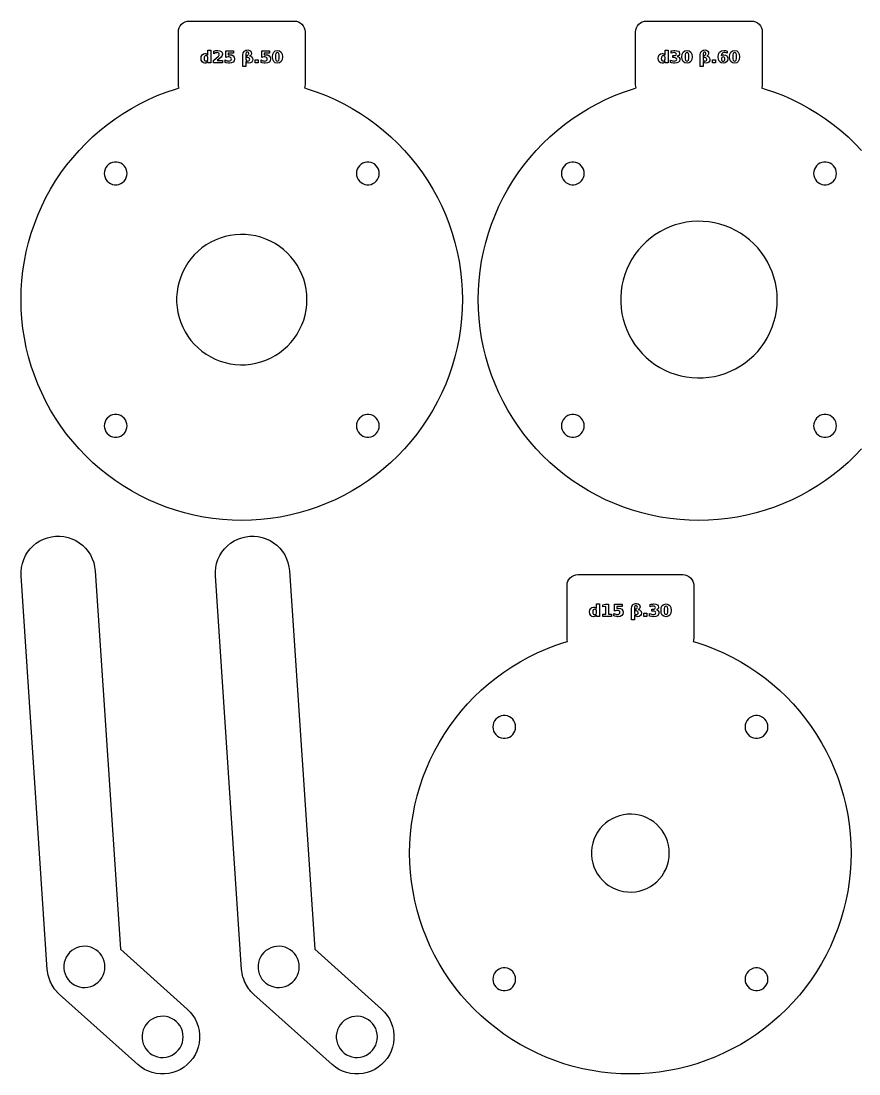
# Model space of a CAD drawing. Header units: millimetres. Extents: x 0 to 258, y 0 to 201.
# Drawn here: x 0 to 159.7, y 0 to 200.6 of the extents above; entities that cross this region are included whole.
import ezdxf

# ---------------------------------------------------------------- set-up
doc = ezdxf.new("R2010")
doc.units = ezdxf.units.MM
doc.layers.add('CUT', color=1, linetype='Continuous')
doc.layers.add('ENGRAVE', color=5, linetype='Continuous')

msp = doc.modelspace()

# ---------------------------------------------------------------- linework, layer by layer
at = {"layer": 'CUT'}
for points in [[(63.1125, 183.977), (64.6819, 183.0247), (66.2083, 182.0048), (67.6887, 180.9194), (69.1203, 179.7703), (70.5005, 178.56), (71.8265, 177.2905), (73.096, 175.9645), (74.3064, 174.5843), (75.4554, 173.1526), (76.5409, 171.6722), (77.5607, 170.1459), (78.5131, 168.5765), (79.396, 166.9671), (80.2079, 165.3207), (80.9473, 163.6404), (81.6126, 161.9295), (82.2027, 160.1912), (82.7164, 158.4288), (83.1527, 156.6457), (83.5108, 154.8452), (83.7901, 153.0309), (83.9899, 151.2061), (84.11, 149.3743), (84.15, 147.539), (84.11, 145.7037), (83.9899, 143.8719), (83.7901, 142.0471), (83.5108, 140.2327), (83.1527, 138.4323), (82.7164, 136.6492), (82.2027, 134.8868), (81.6126, 133.1485), (80.9473, 131.4376), (80.2079, 129.7573), (79.396, 128.1109), (78.5131, 126.5015), (77.5607, 124.9321), (76.5409, 123.4058), (75.4554, 121.9253), (74.3064, 120.4937), (73.096, 119.1135), (71.8265, 117.7875), (70.5005, 116.518), (69.1203, 115.3077), (67.6887, 114.1586), (66.2083, 113.0732), (64.6819, 112.0533), (63.1125, 111.101), (61.5031, 110.218), (59.8567, 109.4061), (58.1764, 108.6667), (56.4655, 108.0014), (54.7272, 107.4113), (52.9648, 106.8976), (51.1817, 106.4613), (49.3813, 106.1032), (47.5669, 105.8239), (45.7421, 105.6241), (43.9103, 105.504), (42.075, 105.464), (40.2397, 105.504), (38.4079, 105.6241), (36.5831, 105.8239), (34.7688, 106.1032), (32.9683, 106.4613), (31.1852, 106.8976), (29.4228, 107.4113), (27.6845, 108.0014), (25.9736, 108.6667), (24.2933, 109.4061), (22.6469, 110.218), (21.0375, 111.101), (19.4681, 112.0533), (17.9418, 113.0732), (16.4614, 114.1586), (15.0297, 115.3077), (13.6495, 116.518), (12.3235, 117.7875), (11.0541, 119.1135), (9.8437, 120.4937), (8.6947, 121.9253), (7.6092, 123.4058), (6.5893, 124.9321), (5.637, 126.5015), (4.754, 128.1109), (3.9421, 129.7573), (3.2028, 131.4376), (2.5374, 133.1485), (1.9474, 134.8868), (1.4337, 136.6492), (0.9973, 138.4323), (0.6392, 140.2327), (0.36, 142.0471), (0.1601, 143.8719), (0.04, 145.7037), (0, 147.539), (0.04, 149.3743), (0.1601, 151.2061), (0.36, 153.0309), (0.6392, 154.8452), (0.9973, 156.6457), (1.4337, 158.4288), (1.9474, 160.1912), (2.5374, 161.9295), (3.2028, 163.6404), (3.9421, 165.3207), (4.754, 166.9671), (5.637, 168.5765), (6.5893, 170.1459), (7.6092, 171.6722), (8.6947, 173.1526), (9.8437, 174.5843), (11.0541, 175.9645), (12.3235, 177.2905), (13.6495, 178.56), (15.0297, 179.7703), (16.4614, 180.9194), (17.9418, 182.0048), (19.4681, 183.0247), (21.0375, 183.977), (22.6469, 184.86), (24.2933, 185.6719), (25.9736, 186.4112), (27.6845, 187.0766), (29.4228, 187.6667), (30.1197, 187.8698), (30.0395, 188.1341), (30, 188.5353), (30, 198.5427), (30.0395, 198.9439), (30.1576, 199.3332), (30.3494, 199.692), (30.6075, 200.0065), (30.922, 200.2646), (31.2808, 200.4564), (31.6701, 200.5745), (32.0713, 200.614), (52.0787, 200.614), (52.4799, 200.5745), (52.8692, 200.4564), (53.228, 200.2646), (53.5425, 200.0065), (53.8006, 199.692), (53.9924, 199.3332), (54.1105, 198.9439), (54.15, 198.5427), (54.15, 188.5353), (54.1105, 188.1341), (54.0303, 187.8698), (54.7272, 187.6667), (56.4655, 187.0766), (58.1764, 186.4112), (59.8567, 185.6719), (61.5031, 184.86)], [(19.8823, 172.7254), (19.6405, 173.0457), (19.3439, 173.3161), (19.0027, 173.5273), (18.6285, 173.6723), (18.234, 173.746), (17.8327, 173.746), (17.4383, 173.6723), (17.064, 173.5273), (16.7229, 173.3161), (16.4263, 173.0457), (16.1844, 172.7254), (16.0056, 172.3662), (15.8957, 171.9802), (15.8587, 171.5806), (15.8957, 171.181), (16.0056, 170.795), (16.1844, 170.4358), (16.4263, 170.1156), (16.7229, 169.8452), (17.064, 169.6339), (17.4383, 169.489), (17.8327, 169.4152), (18.234, 169.4152), (18.6285, 169.489), (19.0027, 169.6339), (19.3439, 169.8452), (19.6405, 170.1156), (19.8823, 170.4358), (20.0612, 170.795), (20.171, 171.181), (20.2081, 171.5806), (20.171, 171.9802), (20.0612, 172.3662)], [(67.7238, 173.0457), (67.4272, 173.3161), (67.086, 173.5273), (66.7118, 173.6723), (66.3173, 173.746), (65.916, 173.746), (65.5215, 173.6723), (65.1473, 173.5273), (64.8061, 173.3161), (64.5095, 173.0457), (64.2677, 172.7254), (64.0888, 172.3662), (63.979, 171.9802), (63.942, 171.5806), (63.979, 171.181), (64.0888, 170.795), (64.2677, 170.4358), (64.5095, 170.1156), (64.8061, 169.8452), (65.1473, 169.6339), (65.5215, 169.489), (65.916, 169.4152), (66.3173, 169.4152), (66.7118, 169.489), (67.086, 169.6339), (67.4272, 169.8452), (67.7238, 170.1156), (67.9656, 170.4358), (68.1445, 170.795), (68.2543, 171.181), (68.2913, 171.5806), (68.2543, 171.9802), (68.1445, 172.3662), (67.9656, 172.7254)], [(107.0324, 172.7254), (106.7905, 173.0457), (106.494, 173.3161), (106.1528, 173.5273), (105.7786, 173.6723), (105.3841, 173.746), (104.9828, 173.746), (104.5883, 173.6723), (104.2141, 173.5273), (103.8729, 173.3161), (103.5763, 173.0457), (103.3345, 172.7254), (103.1556, 172.3662), (103.0458, 171.9802), (103.0087, 171.5806), (103.0458, 171.181), (103.1556, 170.795), (103.3345, 170.4358), (103.5763, 170.1156), (103.8729, 169.8452), (104.2141, 169.6339), (104.5883, 169.489), (104.9828, 169.4152), (105.3841, 169.4152), (105.7786, 169.489), (106.1528, 169.6339), (106.494, 169.8452), (106.7905, 170.1156), (107.0324, 170.4358), (107.2113, 170.795), (107.3211, 171.181), (107.3581, 171.5806), (107.3211, 171.9802), (107.2113, 172.3662)], [(154.8738, 173.0457), (154.5772, 173.3161), (154.236, 173.5273), (153.8618, 173.6723), (153.4673, 173.746), (153.066, 173.746), (152.6716, 173.6723), (152.2973, 173.5273), (151.9561, 173.3161), (151.6596, 173.0457), (151.4177, 172.7254), (151.2389, 172.3662), (151.129, 171.9802), (151.092, 171.5806), (151.129, 171.181), (151.2389, 170.795), (151.4177, 170.4358), (151.6596, 170.1156), (151.9561, 169.8452), (152.2973, 169.6339), (152.6716, 169.489), (153.066, 169.4152), (153.4673, 169.4152), (153.8618, 169.489), (154.236, 169.6339), (154.5772, 169.8452), (154.8738, 170.1156), (155.1156, 170.4358), (155.2945, 170.795), (155.4043, 171.181), (155.4414, 171.5806), (155.4043, 171.9802), (155.2945, 172.3662), (155.1156, 172.7254)], [(143.1875, 152.8121), (142.7706, 153.8058), (142.2831, 154.7669), (141.7275, 155.6903), (141.1067, 156.5712), (140.424, 157.405), (139.6829, 158.1874), (138.8873, 158.9142), (138.0413, 159.5818), (137.1493, 160.1865), (136.216, 160.7254), (135.2463, 161.1954), (134.2452, 161.5943), (133.2179, 161.9199), (132.1698, 162.1706), (131.1063, 162.3449), (130.0331, 162.4421), (128.9556, 162.4615), (127.8795, 162.4032), (126.8105, 162.2673), (125.754, 162.0547), (124.7156, 161.7664), (123.7008, 161.4039), (122.7147, 160.9692), (121.7626, 160.4644), (120.8494, 159.8922), (119.9798, 159.2556), (119.1585, 158.558), (118.3896, 157.8029), (117.6772, 156.9943), (117.0251, 156.1363), (116.4365, 155.2336), (115.9146, 154.2908), (115.4621, 153.3127), (115.0814, 152.3046), (114.7744, 151.2716), (114.5427, 150.2191), (114.3876, 149.1527), (114.3098, 148.0778), (114.3098, 147.0002), (114.3876, 145.9253), (114.5427, 144.8589), (114.7744, 143.8064), (115.0814, 142.7734), (115.4621, 141.7653), (115.9146, 140.7872), (116.4365, 139.8444), (117.0251, 138.9416), (117.6772, 138.0837), (118.3896, 137.2751), (119.1585, 136.52), (119.9798, 135.8224), (120.8494, 135.1858), (121.7626, 134.6136), (122.7147, 134.1088), (123.7008, 133.6741), (124.7156, 133.3116), (125.754, 133.0233), (126.8105, 132.8107), (127.8795, 132.6748), (128.9556, 132.6165), (130.0331, 132.6359), (131.1063, 132.7331), (132.1698, 132.9074), (133.2179, 133.1581), (134.2452, 133.4837), (135.2463, 133.8825), (136.216, 134.3526), (137.1493, 134.8914), (138.0413, 135.4962), (138.8873, 136.1638), (139.6829, 136.8906), (140.424, 137.673), (141.1067, 138.5068), (141.7275, 139.3877), (142.2831, 140.3111), (142.7706, 141.2722), (143.1875, 142.2659), (143.5316, 143.2872), (143.8011, 144.3306), (143.9946, 145.3907), (144.1111, 146.462), (144.15, 147.539), (144.1111, 148.6159), (143.9946, 149.6873), (143.8011, 150.7474), (143.5316, 151.7908)], [(53.5304, 152.3508), (53.1119, 153.2457), (52.6236, 154.1046), (52.0686, 154.9219), (51.4504, 155.6926), (50.773, 156.4117), (50.0406, 157.0747), (49.2578, 157.6774), (48.4296, 158.216), (47.5612, 158.6871), (46.6581, 159.0878), (45.7261, 159.4154), (44.771, 159.6679), (43.7988, 159.8438), (42.8157, 159.9418), (41.828, 159.9615), (40.8418, 159.9026), (39.8634, 159.7655), (38.899, 159.5512), (37.9547, 159.2608), (37.0364, 158.8964), (36.15, 158.4602), (35.301, 157.9549), (34.4949, 157.3838), (33.7367, 156.7505), (33.0312, 156.0588), (32.3829, 155.3134), (31.7958, 154.5188), (31.2738, 153.68), (30.82, 152.8024), (30.4374, 151.8916), (30.1284, 150.9532), (29.8949, 149.9933), (29.7384, 149.0178), (29.6599, 148.033), (29.6599, 147.045), (29.7384, 146.0602), (29.8949, 145.0847), (30.1284, 144.1248), (30.4374, 143.1864), (30.82, 142.2756), (31.2738, 141.398), (31.7958, 140.5592), (32.3829, 139.7646), (33.0312, 139.0191), (33.7367, 138.3275), (34.4949, 137.6942), (35.301, 137.1231), (36.15, 136.6178), (37.0364, 136.1816), (37.9547, 135.8171), (38.899, 135.5268), (39.8634, 135.3125), (40.8418, 135.1754), (41.828, 135.1165), (42.8157, 135.1362), (43.7988, 135.2342), (44.771, 135.4101), (45.7261, 135.6626), (46.6581, 135.9902), (47.5612, 136.3909), (48.4296, 136.862), (49.2578, 137.4006), (50.0406, 138.0033), (50.773, 138.6663), (51.4504, 139.3854), (52.0686, 140.1561), (52.6236, 140.9734), (53.1119, 141.8323), (53.5304, 142.7272), (53.8765, 143.6525), (54.148, 144.6024), (54.3431, 145.5709), (54.4607, 146.5518), (54.5, 147.539), (54.4607, 148.5262), (54.3431, 149.5071), (54.148, 150.4756), (53.8765, 151.4255)], [(20.0612, 124.2829), (19.8823, 124.6422), (19.6405, 124.9624), (19.3439, 125.2328), (19.0027, 125.4441), (18.6285, 125.589), (18.234, 125.6628), (17.8327, 125.6628), (17.4383, 125.589), (17.064, 125.4441), (16.7229, 125.2328), (16.4263, 124.9624), (16.1844, 124.6422), (16.0056, 124.2829), (15.8957, 123.897), (15.8587, 123.4974), (15.8957, 123.0978), (16.0056, 122.7118), (16.1844, 122.3525), (16.4263, 122.0323), (16.7229, 121.7619), (17.064, 121.5507), (17.4383, 121.4057), (17.8327, 121.332), (18.234, 121.332), (18.6285, 121.4057), (19.0027, 121.5507), (19.3439, 121.7619), (19.6405, 122.0323), (19.8823, 122.3525), (20.0612, 122.7118), (20.171, 123.0978), (20.2081, 123.4974), (20.171, 123.897)], [(68.2543, 123.897), (68.1445, 124.2829), (67.9656, 124.6422), (67.7238, 124.9624), (67.4272, 125.2328), (67.086, 125.4441), (66.7118, 125.589), (66.3173, 125.6628), (65.916, 125.6628), (65.5215, 125.589), (65.1473, 125.4441), (64.8061, 125.2328), (64.5095, 124.9624), (64.2677, 124.6422), (64.0888, 124.2829), (63.979, 123.897), (63.942, 123.4974), (63.979, 123.0978), (64.0888, 122.7118), (64.2677, 122.3525), (64.5095, 122.0323), (64.8061, 121.7619), (65.1473, 121.5507), (65.5215, 121.4057), (65.916, 121.332), (66.3173, 121.332), (66.7118, 121.4057), (67.086, 121.5507), (67.4272, 121.7619), (67.7238, 122.0323), (67.9656, 122.3525), (68.1445, 122.7118), (68.2543, 123.0978), (68.2913, 123.4974)], [(107.2113, 124.2829), (107.0324, 124.6422), (106.7905, 124.9624), (106.494, 125.2328), (106.1528, 125.4441), (105.7786, 125.589), (105.3841, 125.6628), (104.9828, 125.6628), (104.5883, 125.589), (104.2141, 125.4441), (103.8729, 125.2328), (103.5763, 124.9624), (103.3345, 124.6422), (103.1556, 124.2829), (103.0458, 123.897), (103.0087, 123.4974), (103.0458, 123.0978), (103.1556, 122.7118), (103.3345, 122.3525), (103.5763, 122.0323), (103.8729, 121.7619), (104.2141, 121.5507), (104.5883, 121.4057), (104.9828, 121.332), (105.3841, 121.332), (105.7786, 121.4057), (106.1528, 121.5507), (106.494, 121.7619), (106.7905, 122.0323), (107.0324, 122.3525), (107.2113, 122.7118), (107.3211, 123.0978), (107.3581, 123.4974), (107.3211, 123.897)], [(155.4043, 123.897), (155.2945, 124.2829), (155.1156, 124.6422), (154.8738, 124.9624), (154.5772, 125.2328), (154.236, 125.4441), (153.8618, 125.589), (153.4673, 125.6628), (153.066, 125.6628), (152.6716, 125.589), (152.2973, 125.4441), (151.9561, 125.2328), (151.6596, 124.9624), (151.4177, 124.6422), (151.2389, 124.2829), (151.129, 123.897), (151.092, 123.4974), (151.129, 123.0978), (151.2389, 122.7118), (151.4177, 122.3525), (151.6596, 122.0323), (151.9561, 121.7619), (152.2973, 121.5507), (152.6716, 121.4057), (153.066, 121.332), (153.4673, 121.332), (153.8618, 121.4057), (154.236, 121.5507), (154.5772, 121.7619), (154.8738, 122.0323), (155.1156, 122.3525), (155.2945, 122.7118), (155.4043, 123.0978), (155.4414, 123.4974)], [(6.8177, 15.6565), (6.7906, 15.6836), (6.5672, 15.9639), (6.3407, 16.2419), (6.32, 16.2741), (6.2961, 16.3041), (6.1055, 16.6077), (5.9116, 16.9092), (5.8946, 16.9436), (5.8743, 16.976), (5.7188, 17.2991), (5.5599, 17.6204), (5.5469, 17.6564), (5.5303, 17.691), (5.412, 18.0294), (5.29, 18.3665), (5.2811, 18.4038), (5.2685, 18.4399), (5.1888, 18.7895), (5.1054, 19.1381), (5.1007, 19.1762), (5.0922, 19.2135), (5.0522, 19.5698), (5.0086, 19.9235), (0.0083, 94.9277), (0, 95.719), (0.0806, 96.5083), (0.249, 97.2836), (0.5032, 98.0352), (0.84, 98.7536), (1.255, 99.4298), (1.7432, 100.0552), (2.2983, 100.6221), (2.9134, 101.1232), (3.5808, 101.5524), (4.2919, 101.9041), (5.038, 102.174), (5.8097, 102.3586), (6.5971, 102.4557), (7.3905, 102.464), (8.1798, 102.3834), (8.9551, 102.215), (9.7067, 101.9608), (10.4251, 101.624), (11.1013, 101.209), (11.7268, 100.7208), (12.2936, 100.1657), (12.7948, 99.5506), (13.2239, 98.8832), (13.5756, 98.172), (13.8455, 97.4259), (14.0301, 96.6543), (14.1269, 95.8689), (18.9351, 23.7463), (31.6938, 12.3365), (32.2531, 11.7768), (32.7476, 11.1563), (33.1695, 10.4843), (33.5135, 9.7694), (33.7753, 9.0204), (33.9515, 8.2468), (34.0401, 7.4584), (34.0398, 6.665), (33.9507, 5.8766), (33.7739, 5.1031), (33.5116, 4.3543), (33.1671, 3.6396), (32.7447, 2.968), (32.2498, 2.3478), (31.6886, 1.787), (31.0681, 1.2925), (30.3962, 0.8706), (29.6812, 0.5266), (28.9323, 0.2648), (28.1587, 0.0886), (27.3702, 0), (26.5768, 0.0003), (25.7884, 0.0894), (25.015, 0.2662), (24.2662, 0.5285), (23.5515, 0.873), (22.8798, 1.2954), (22.2613, 1.7889), (7.35, 15.1238), (7.098, 15.3759), (6.8419, 15.6268)], [(43.8578, 15.6565), (43.8307, 15.6836), (43.6073, 15.9639), (43.3808, 16.2419), (43.3601, 16.2741), (43.3362, 16.3041), (43.1456, 16.6077), (42.9517, 16.9092), (42.9347, 16.9436), (42.9144, 16.976), (42.7589, 17.2991), (42.6, 17.6204), (42.587, 17.6564), (42.5704, 17.691), (42.4521, 18.0294), (42.3301, 18.3665), (42.3212, 18.4038), (42.3086, 18.4399), (42.2289, 18.7895), (42.1455, 19.1381), (42.1408, 19.1762), (42.1323, 19.2135), (42.0923, 19.5698), (42.0487, 19.9235), (37.0484, 94.9277), (37.0401, 95.719), (37.1207, 96.5083), (37.2891, 97.2836), (37.5433, 98.0352), (37.8801, 98.7536), (38.2951, 99.4298), (38.7833, 100.0552), (39.3384, 100.6221), (39.9535, 101.1232), (40.6209, 101.5524), (41.332, 101.9041), (42.0782, 102.174), (42.8498, 102.3586), (43.6372, 102.4557), (44.4306, 102.464), (45.2199, 102.3834), (45.9952, 102.215), (46.7468, 101.9608), (47.4652, 101.624), (48.1414, 101.209), (48.7669, 100.7208), (49.3337, 100.1657), (49.8349, 99.5506), (50.264, 98.8832), (50.6157, 98.172), (50.8856, 97.4259), (51.0702, 96.6543), (51.167, 95.8689), (55.9752, 23.7463), (68.7339, 12.3365), (69.2932, 11.7768), (69.7877, 11.1563), (70.2096, 10.4843), (70.5536, 9.7694), (70.8154, 9.0204), (70.9916, 8.2468), (71.0802, 7.4584), (71.0799, 6.665), (70.9908, 5.8766), (70.814, 5.1031), (70.5517, 4.3543), (70.2072, 3.6396), (69.7848, 2.968), (69.29, 2.3478), (68.7287, 1.787), (68.1082, 1.2925), (67.4363, 0.8706), (66.7213, 0.5266), (65.9724, 0.2648), (65.1988, 0.0886), (64.4103, 0), (63.6169, 0.0003), (62.8285, 0.0894), (62.0551, 0.2662), (61.3063, 0.5285), (60.5916, 0.873), (59.9199, 1.2954), (59.3014, 1.7889), (44.3901, 15.1238), (44.1381, 15.3759), (43.882, 15.6268)], [(137.1927, 78.5131), (138.7621, 77.5607), (140.2885, 76.5409), (141.7689, 75.4554), (143.2005, 74.3064), (144.5807, 73.096), (145.9068, 71.8265), (147.1762, 70.5005), (148.3866, 69.1203), (149.5356, 67.6887), (150.6211, 66.2083), (151.6409, 64.6819), (152.5933, 63.1125), (153.4762, 61.5031), (154.2881, 59.8567), (155.0275, 58.1764), (155.6928, 56.4655), (156.2829, 54.7272), (156.7966, 52.9648), (157.2329, 51.1817), (157.591, 49.3813), (157.8703, 47.5669), (158.0701, 45.7421), (158.1902, 43.9103), (158.2302, 42.075), (158.1902, 40.2397), (158.0701, 38.4079), (157.8703, 36.5831), (157.591, 34.7688), (157.2329, 32.9683), (156.7966, 31.1852), (156.2829, 29.4228), (155.6928, 27.6845), (155.0275, 25.9736), (154.2881, 24.2933), (153.4762, 22.6469), (152.5933, 21.0375), (151.6409, 19.4681), (150.6211, 17.9418), (149.5356, 16.4614), (148.3866, 15.0297), (147.1762, 13.6495), (145.9068, 12.3235), (144.5807, 11.0541), (143.2005, 9.8437), (141.7689, 8.6947), (140.2885, 7.6092), (138.7621, 6.5893), (137.1927, 5.637), (135.5833, 4.754), (133.9369, 3.9421), (132.2566, 3.2028), (130.5457, 2.5374), (128.8074, 1.9474), (127.045, 1.4337), (125.2619, 0.9973), (123.4615, 0.6392), (121.6471, 0.36), (119.8223, 0.1601), (117.9905, 0.04), (116.1552, 0), (114.3199, 0.04), (112.4881, 0.1601), (110.6633, 0.36), (108.849, 0.6392), (107.0485, 0.9973), (105.2654, 1.4337), (103.503, 1.9474), (101.7647, 2.5374), (100.0538, 3.2028), (98.3736, 3.9421), (96.7271, 4.754), (95.1177, 5.637), (93.5483, 6.5893), (92.022, 7.6092), (90.5416, 8.6947), (89.1099, 9.8437), (87.7298, 11.0541), (86.4037, 12.3235), (85.1343, 13.6495), (83.9239, 15.0297), (82.7749, 16.4614), (81.6894, 17.9418), (80.6695, 19.4681), (79.7172, 21.0375), (78.8342, 22.6469), (78.0223, 24.2933), (77.283, 25.9736), (76.6176, 27.6845), (76.0276, 29.4228), (75.5139, 31.1852), (75.0775, 32.9683), (74.7194, 34.7688), (74.4402, 36.5831), (74.2403, 38.4079), (74.1202, 40.2397), (74.0802, 42.075), (74.1202, 43.9103), (74.2403, 45.7421), (74.4402, 47.5669), (74.7194, 49.3813), (75.0775, 51.1817), (75.5139, 52.9648), (76.0276, 54.7272), (76.6176, 56.4655), (77.283, 58.1764), (78.0223, 59.8567), (78.8342, 61.5031), (79.7172, 63.1125), (80.6695, 64.6819), (81.6894, 66.2083), (82.7749, 67.6887), (83.9239, 69.1203), (85.1343, 70.5005), (86.4037, 71.8265), (87.7298, 73.096), (89.1099, 74.3064), (90.5416, 75.4554), (92.022, 76.5409), (93.5483, 77.5607), (95.1177, 78.5131), (96.7271, 79.396), (98.3736, 80.2079), (100.0538, 80.9473), (101.7647, 81.6126), (103.503, 82.2027), (104.1999, 82.4058), (104.1197, 82.6701), (104.0802, 83.0713), (104.0802, 93.0787), (104.1197, 93.4799), (104.2378, 93.8692), (104.4296, 94.228), (104.6877, 94.5425), (105.0022, 94.8006), (105.361, 94.9924), (105.7503, 95.1105), (106.1515, 95.15), (126.1589, 95.15), (126.5601, 95.1105), (126.9494, 94.9924), (127.3082, 94.8006), (127.6227, 94.5425), (127.8808, 94.228), (128.0726, 93.8692), (128.1907, 93.4799), (128.2302, 93.0787), (128.2302, 83.0713), (128.1907, 82.6701), (128.1105, 82.4058), (128.8074, 82.2027), (130.5457, 81.6126), (132.2566, 80.9473), (133.9369, 80.2079), (135.5833, 79.396)], [(93.9625, 67.2615), (93.7207, 67.5817), (93.4241, 67.8521), (93.0829, 68.0633), (92.7087, 68.2083), (92.3142, 68.2821), (91.9129, 68.2821), (91.5185, 68.2083), (91.1443, 68.0633), (90.8031, 67.8521), (90.5065, 67.5817), (90.2646, 67.2615), (90.0858, 66.9022), (89.9759, 66.5162), (89.9389, 66.1166), (89.9759, 65.7171), (90.0858, 65.3311), (90.2646, 64.9718), (90.5065, 64.6516), (90.8031, 64.3812), (91.1443, 64.17), (91.5185, 64.025), (91.9129, 63.9512), (92.3142, 63.9512), (92.7087, 64.025), (93.0829, 64.17), (93.4241, 64.3812), (93.7207, 64.6516), (93.9625, 64.9718), (94.1414, 65.3311), (94.2512, 65.7171), (94.2883, 66.1166), (94.2512, 66.5162), (94.1414, 66.9022)], [(141.804, 67.5817), (141.5074, 67.8521), (141.1662, 68.0633), (140.792, 68.2083), (140.3975, 68.2821), (139.9962, 68.2821), (139.6017, 68.2083), (139.2275, 68.0633), (138.8863, 67.8521), (138.5897, 67.5817), (138.3479, 67.2615), (138.169, 66.9022), (138.0592, 66.5162), (138.0222, 66.1166), (138.0592, 65.7171), (138.169, 65.3311), (138.3479, 64.9718), (138.5897, 64.6516), (138.8863, 64.3812), (139.2275, 64.17), (139.6017, 64.025), (139.9962, 63.9512), (140.3975, 63.9512), (140.792, 64.025), (141.1662, 64.17), (141.5074, 64.3812), (141.804, 64.6516), (142.0458, 64.9718), (142.2247, 65.3311), (142.3345, 65.7171), (142.3715, 66.1166), (142.3345, 66.5162), (142.2247, 66.9022), (142.0458, 67.2615)], [(122.617, 45.7321), (122.2067, 46.3772), (121.7323, 46.9766), (121.1988, 47.524), (120.6118, 48.0137), (119.9775, 48.4405), (119.3027, 48.7998), (118.5946, 49.0878), (117.8606, 49.3014), (117.1086, 49.4385), (116.3464, 49.4975), (115.5822, 49.4778), (114.8241, 49.3796), (114.0801, 49.204), (113.3581, 48.9529), (112.6657, 48.6288), (112.0103, 48.2353), (111.3989, 47.7765), (110.8379, 47.2572), (110.3332, 46.683), (109.8903, 46.0599), (109.5137, 45.3946), (109.2076, 44.6942), (108.9751, 43.9659), (108.8188, 43.2176), (108.7402, 42.4572), (108.7402, 41.6928), (108.8188, 40.9324), (108.9751, 40.1841), (109.2076, 39.4559), (109.5137, 38.7554), (109.8903, 38.0901), (110.3332, 37.4671), (110.8379, 36.8929), (111.3989, 36.3736), (112.0103, 35.9147), (112.6657, 35.5212), (113.3581, 35.1972), (114.0801, 34.946), (114.8241, 34.7704), (115.5822, 34.6723), (116.3464, 34.6526), (117.1086, 34.7116), (117.8606, 34.8486), (118.5946, 35.0623), (119.3027, 35.3503), (119.9775, 35.7095), (120.6118, 36.1363), (121.1988, 36.626), (121.7323, 37.1735), (122.2067, 37.7729), (122.617, 38.4179), (122.9588, 39.1017), (123.2284, 39.817), (123.4231, 40.5562), (123.5408, 41.3116), (123.5801, 42.075), (123.5408, 42.8385), (123.4231, 43.5938), (123.2284, 44.333), (122.9588, 45.0483)], [(15.9544, 20.9425), (15.8405, 21.478), (15.6533, 21.9926), (15.3962, 22.4761), (15.0743, 22.919), (14.694, 23.3129), (14.2625, 23.65), (13.7883, 23.9238), (13.2806, 24.1289), (12.7493, 24.2614), (12.2047, 24.3186), (11.6575, 24.2995), (11.1183, 24.2045), (10.5975, 24.0353), (10.1053, 23.7952), (9.6514, 23.489), (9.2445, 23.1226), (8.8925, 22.7032), (8.6023, 22.2388), (8.3796, 21.7386), (8.2287, 21.2122), (8.1525, 20.67), (8.1525, 20.1224), (8.2287, 19.5802), (8.3796, 19.0539), (8.6023, 18.5536), (8.8925, 18.0893), (9.2445, 17.6698), (9.6514, 17.3034), (10.1053, 16.9972), (10.5975, 16.7572), (11.1183, 16.588), (11.6575, 16.4929), (12.2047, 16.4738), (12.7493, 16.531), (13.2806, 16.6635), (13.7883, 16.8686), (14.2625, 17.1424), (14.694, 17.4795), (15.0743, 17.8734), (15.3962, 18.3164), (15.6533, 18.7999), (15.8405, 19.3144), (15.9544, 19.85), (15.9926, 20.3962)], [(52.9945, 20.9425), (52.8806, 21.478), (52.6934, 21.9926), (52.4363, 22.4761), (52.1144, 22.919), (51.7341, 23.3129), (51.3026, 23.65), (50.8284, 23.9238), (50.3207, 24.1289), (49.7894, 24.2614), (49.2448, 24.3186), (48.6976, 24.2995), (48.1584, 24.2045), (47.6376, 24.0353), (47.1454, 23.7952), (46.6915, 23.489), (46.2846, 23.1226), (45.9326, 22.7032), (45.6424, 22.2388), (45.4197, 21.7386), (45.2688, 21.2122), (45.1926, 20.67), (45.1926, 20.1224), (45.2688, 19.5802), (45.4197, 19.0539), (45.6424, 18.5536), (45.9326, 18.0893), (46.2846, 17.6698), (46.6915, 17.3034), (47.1454, 16.9972), (47.6376, 16.7572), (48.1584, 16.588), (48.6976, 16.4929), (49.2448, 16.4738), (49.7894, 16.531), (50.3207, 16.6635), (50.8284, 16.8686), (51.3026, 17.1424), (51.7341, 17.4795), (52.1144, 17.8734), (52.4363, 18.3164), (52.6934, 18.7999), (52.8806, 19.3144), (52.9945, 19.85), (53.0327, 20.3962)], [(94.1414, 18.819), (93.9625, 19.1782), (93.7207, 19.4985), (93.4241, 19.7688), (93.0829, 19.9801), (92.7087, 20.125), (92.3142, 20.1988), (91.9129, 20.1988), (91.5185, 20.125), (91.1443, 19.9801), (90.8031, 19.7688), (90.5065, 19.4985), (90.2646, 19.1782), (90.0858, 18.819), (89.9759, 18.433), (89.9389, 18.0334), (89.9759, 17.6338), (90.0858, 17.2478), (90.2646, 16.8886), (90.5065, 16.5683), (90.8031, 16.298), (91.1443, 16.0867), (91.5185, 15.9417), (91.9129, 15.868), (92.3142, 15.868), (92.7087, 15.9417), (93.0829, 16.0867), (93.4241, 16.298), (93.7207, 16.5683), (93.9625, 16.8886), (94.1414, 17.2478), (94.2512, 17.6338), (94.2883, 18.0334), (94.2512, 18.433)], [(142.3345, 18.433), (142.2247, 18.819), (142.0458, 19.1782), (141.804, 19.4985), (141.5074, 19.7688), (141.1662, 19.9801), (140.792, 20.125), (140.3975, 20.1988), (139.9962, 20.1988), (139.6017, 20.125), (139.2275, 19.9801), (138.8863, 19.7688), (138.5897, 19.4985), (138.3479, 19.1782), (138.169, 18.819), (138.0592, 18.433), (138.0222, 18.0334), (138.0592, 17.6338), (138.169, 17.2478), (138.3479, 16.8886), (138.5897, 16.5683), (138.8863, 16.298), (139.2275, 16.0867), (139.6017, 15.9417), (139.9962, 15.868), (140.3975, 15.868), (140.792, 15.9417), (141.1662, 16.0867), (141.5074, 16.298), (141.804, 16.5683), (142.0458, 16.8886), (142.2247, 17.2478), (142.3345, 17.6338), (142.3715, 18.0334)], [(30.7488, 8.146), (30.5615, 8.6605), (30.3044, 9.144), (29.9826, 9.5869), (29.6022, 9.9808), (29.1707, 10.3179), (28.6965, 10.5917), (28.1888, 10.7968), (27.6575, 10.9293), (27.113, 10.9866), (26.5657, 10.9674), (26.0265, 10.8724), (25.5057, 10.7032), (25.0136, 10.4631), (24.5596, 10.1569), (24.1527, 9.7905), (23.8007, 9.3711), (23.5106, 8.9067), (23.2879, 8.4065), (23.1369, 7.8801), (23.0607, 7.3379), (23.0607, 6.7903), (23.1369, 6.2481), (23.2879, 5.7218), (23.5106, 5.2215), (23.8007, 4.7572), (24.1527, 4.3377), (24.5596, 3.9713), (25.0136, 3.6651), (25.5057, 3.4251), (26.0265, 3.2559), (26.5657, 3.1608), (27.113, 3.1417), (27.6575, 3.1989), (28.1888, 3.3314), (28.6965, 3.5365), (29.1707, 3.8103), (29.6022, 4.1474), (29.9826, 4.5413), (30.3044, 4.9843), (30.5615, 5.4678), (30.7488, 5.9823), (30.8626, 6.5179), (30.9008, 7.0641), (30.8626, 7.6104)], [(67.7889, 8.146), (67.6016, 8.6605), (67.3445, 9.144), (67.0227, 9.5869), (66.6423, 9.9808), (66.2108, 10.3179), (65.7366, 10.5917), (65.2289, 10.7968), (64.6976, 10.9293), (64.1531, 10.9866), (63.6058, 10.9674), (63.0666, 10.8724), (62.5458, 10.7032), (62.0537, 10.4631), (61.5997, 10.1569), (61.1928, 9.7905), (60.8408, 9.3711), (60.5507, 8.9067), (60.328, 8.4065), (60.177, 7.8801), (60.1008, 7.3379), (60.1008, 6.7903), (60.177, 6.2481), (60.328, 5.7218), (60.5507, 5.2215), (60.8408, 4.7572), (61.1928, 4.3377), (61.5997, 3.9713), (62.0537, 3.6651), (62.5458, 3.4251), (63.0666, 3.2559), (63.6058, 3.1608), (64.1531, 3.1417), (64.6976, 3.1989), (65.2289, 3.3314), (65.7366, 3.5365), (66.2108, 3.8103), (66.6423, 4.1474), (67.0227, 4.5413), (67.3445, 4.9843), (67.6016, 5.4678), (67.7889, 5.9823), (67.9027, 6.5179), (67.9409, 7.0641), (67.9027, 7.6104)]]:
    msp.add_lwpolyline(points, close=True, dxfattribs=at)
msp.add_lwpolyline([(160.246, 119.1135), (158.9766, 117.7875), (157.6505, 116.518), (156.2704, 115.3077), (154.8387, 114.1586), (153.3583, 113.0732), (151.8319, 112.0533), (150.2626, 111.101), (148.6531, 110.218), (147.0067, 109.4061), (145.3265, 108.6667), (143.6156, 108.0014), (141.8773, 107.4113), (140.1149, 106.8976), (138.3318, 106.4613), (136.5313, 106.1032), (134.7169, 105.8239), (132.8921, 105.6241), (131.0603, 105.504), (129.2251, 105.464), (127.3898, 105.504), (125.558, 105.6241), (123.7332, 105.8239), (121.9188, 106.1032), (120.1184, 106.4613), (118.3352, 106.8976), (116.5729, 107.4113), (114.8345, 108.0014), (113.1236, 108.6667), (111.4434, 109.4061), (109.797, 110.218), (108.1875, 111.101), (106.6182, 112.0533), (105.0918, 113.0732), (103.6114, 114.1586), (102.1798, 115.3077), (100.7996, 116.518), (99.4735, 117.7875), (98.2041, 119.1135), (96.9937, 120.4937), (95.8447, 121.9253), (94.7592, 123.4058), (93.7393, 124.9321), (92.787, 126.5015), (91.9041, 128.1109), (91.0921, 129.7573), (90.3528, 131.4376), (89.6875, 133.1485), (89.0974, 134.8868), (88.5837, 136.6492), (88.1474, 138.4323), (87.7892, 140.2327), (87.51, 142.0471), (87.3101, 143.8719), (87.1901, 145.7037), (87.15, 147.539), (87.1901, 149.3743), (87.3101, 151.2061), (87.51, 153.0309), (87.7892, 154.8452), (88.1474, 156.6457), (88.5837, 158.4288), (89.0974, 160.1912), (89.6875, 161.9295), (90.3528, 163.6404), (91.0921, 165.3207), (91.9041, 166.9671), (92.787, 168.5765), (93.7393, 170.1459), (94.7592, 171.6722), (95.8447, 173.1526), (96.9937, 174.5843), (98.2041, 175.9645), (99.4735, 177.2905), (100.7996, 178.56), (102.1798, 179.7703), (103.6114, 180.9194), (105.0918, 182.0048), (106.6182, 183.0247), (108.1875, 183.977), (109.797, 184.86), (111.4434, 185.6719), (113.1236, 186.4112), (114.8345, 187.0766), (116.5729, 187.6667), (117.2698, 187.8698), (117.1896, 188.1341), (117.1501, 188.5353), (117.1501, 198.5427), (117.1896, 198.9439), (117.3077, 199.3332), (117.4995, 199.692), (117.7576, 200.0065), (118.072, 200.2646), (118.4308, 200.4564), (118.8202, 200.5745), (119.2214, 200.614), (139.2287, 200.614), (139.6299, 200.5745), (140.0193, 200.4564), (140.3781, 200.2646), (140.6926, 200.0065), (140.9507, 199.692), (141.1424, 199.3332), (141.2605, 198.9439), (141.3001, 198.5427), (141.3001, 188.5353), (141.2605, 188.1341), (141.1804, 187.8698), (141.8773, 187.6667), (143.6156, 187.0766), (145.3265, 186.4112), (147.0067, 185.6719), (148.6531, 184.86), (150.2626, 183.977), (151.8319, 183.0247), (153.3583, 182.0048), (154.8387, 180.9194), (156.2704, 179.7703), (157.6505, 178.56), (158.9766, 177.2905), (160.246, 175.9645)], dxfattribs=at)
at = {"layer": 'ENGRAVE'}
for points in [[(35.3758, 192.6607), (35.2259, 192.6067), (35.0543, 192.5887), (34.7596, 192.653), (34.5228, 192.8457), (34.3671, 193.14), (34.3153, 193.5077), (34.3671, 193.8754), (34.5228, 194.1692), (34.7596, 194.362), (35.0543, 194.4262), (35.225, 194.4081), (35.3753, 194.3537), (35.5091, 194.2611), (35.6308, 194.1282), (35.6308, 195.0657), (36.1933, 195.0657), (36.1933, 192.6342), (35.6308, 192.6342), (35.6308, 192.8872), (35.5093, 192.7534)], [(36.7148, 193.0762), (37.6658, 193.9301), (37.7353, 194.0297), (37.7761, 194.1301), (37.7898, 194.2342), (37.7623, 194.3822), (37.6798, 194.4982), (37.5515, 194.5732), (37.3868, 194.5982), (37.2395, 194.5832), (37.0788, 194.5382), (36.9059, 194.4635), (36.7213, 194.3592), (36.7213, 194.8717), (37.1228, 194.9737), (37.3193, 195.0004), (37.5118, 195.0092), (37.884, 194.9631), (38.1628, 194.8247), (38.3368, 194.6042), (38.3948, 194.3107), (38.3701, 194.1266), (38.2963, 193.9552), (38.1435, 193.7626), (37.3838, 193.0762), (38.4103, 193.0762), (38.4103, 192.6342), (36.7148, 192.6342)], [(39.5073, 194.1637), (39.7898, 194.2032), (40.169, 194.1499), (40.4538, 193.9897), (40.6319, 193.7344), (40.6913, 193.3952), (40.6266, 193.0581), (40.4328, 192.8027), (40.124, 192.6422), (39.7148, 192.5887), (39.5173, 192.5984), (39.1279, 192.6756), (38.9353, 192.7437), (38.9353, 193.2172), (39.1209, 193.1214), (39.2968, 193.0527), (39.463, 193.0119), (39.6198, 192.9982), (39.815, 193.025), (39.9638, 193.1052), (40.0583, 193.2312), (40.0898, 193.3952), (40.0583, 193.5601), (39.9638, 193.6857), (39.815, 193.7656), (39.6198, 193.7922), (39.4855, 193.7837), (39.1906, 193.7156), (39.0273, 193.6547), (39.0273, 194.9672), (40.5228, 194.9672), (40.5228, 194.5247), (39.5073, 194.5247)], [(43.2534, 195.1074), (43.5828, 195.0169), (43.7978, 194.8532), (43.8915, 194.6797), (43.9228, 194.4342), (43.9013, 194.2941), (43.8368, 194.1607), (43.719, 194.038), (43.5758, 193.9887), (43.785, 193.9091), (43.9508, 193.7952), (44.1195, 193.5652), (44.1758, 193.2782), (44.1269, 193.018), (43.9803, 192.7942), (43.746, 192.6401), (43.4333, 192.5887), (43.1134, 192.6634), (42.8568, 192.8872), (42.8568, 191.9687), (42.2978, 191.9687), (42.2978, 194.1562), (42.3516, 194.5414), (42.5133, 194.8187), (42.6901, 194.9712), (42.8648, 195.0567), (43.0249, 195.0961)], [(43.3993, 194.5079), (43.3528, 194.6082), (43.2711, 194.6757), (43.1493, 194.6982), (43.0061, 194.6652), (42.9178, 194.5662), (42.872, 194.4051), (42.8568, 194.1857), (42.8568, 193.5077), (42.8808, 193.2884), (42.9528, 193.1272), (43.07, 193.0282), (43.2288, 192.9952), (43.3979, 193.0217), (43.5053, 193.1012), (43.5626, 193.1971), (43.5818, 193.2717), (43.5358, 193.4726), (43.3978, 193.6282), (43.254, 193.68), (43.0228, 193.7012), (43.0228, 194.0577), (43.2234, 194.1011), (43.3163, 194.1532), (43.3901, 194.2791), (43.4148, 194.3857)], [(46.3538, 194.1637), (46.6363, 194.2032), (47.0155, 194.1499), (47.3003, 193.9897), (47.4784, 193.7344), (47.5378, 193.3952), (47.4731, 193.0581), (47.2793, 192.8027), (46.9705, 192.6422), (46.5613, 192.5887), (46.3638, 192.5984), (45.9744, 192.6756), (45.7818, 192.7437), (45.7818, 193.2172), (45.9674, 193.1214), (46.1433, 193.0527), (46.3095, 193.0119), (46.4663, 192.9982), (46.6615, 193.025), (46.8103, 193.1052), (46.9048, 193.2312), (46.9363, 193.3952), (46.9048, 193.5601), (46.8103, 193.6857), (46.6615, 193.7656), (46.4663, 193.7922), (46.332, 193.7837), (46.0371, 193.7156), (45.8738, 193.6547), (45.8738, 194.9672), (47.3693, 194.9672), (47.3693, 194.5247), (46.3538, 194.5247)], [(47.9768, 193.2849), (47.9143, 193.7982), (47.9768, 194.313), (48.1643, 194.6942), (48.467, 194.9305), (48.8753, 195.0092), (49.2824, 194.9305), (49.5848, 194.6942), (49.7723, 194.313), (49.8348, 193.7982), (49.7723, 193.2849), (49.5848, 192.9037), (49.2824, 192.6675), (48.8753, 192.5887), (48.467, 192.6675), (48.1643, 192.9037)], [(48.8753, 194.5982), (48.7094, 194.5535), (48.5988, 194.4192), (48.5365, 194.176), (48.5158, 193.8032), (48.5365, 193.426), (48.5988, 193.1792), (48.7094, 193.0435), (48.8753, 192.9982), (49.0403, 193.0435), (49.1503, 193.1792), (49.2125, 193.426), (49.2333, 193.8032), (49.2128, 194.176), (49.1513, 194.4192), (49.0413, 194.5535)], [(122.3759, 192.6067), (122.2043, 192.5887), (121.9097, 192.653), (121.6728, 192.8457), (121.5172, 193.14), (121.4653, 193.5077), (121.5172, 193.8754), (121.6728, 194.1692), (121.9097, 194.362), (122.2043, 194.4262), (122.3751, 194.4081), (122.5253, 194.3537), (122.6592, 194.2611), (122.7808, 194.1282), (122.7808, 195.0657), (123.3433, 195.0657), (123.3433, 192.6342), (122.7808, 192.6342), (122.7808, 192.8872), (122.6593, 192.7534), (122.5258, 192.6607)], [(124.9914, 192.6339), (124.5433, 192.5887), (124.3632, 192.596), (124.0033, 192.654), (123.8258, 192.7047), (123.8258, 193.1687), (124.1608, 193.0412), (124.3259, 193.009), (124.4883, 192.9982), (124.6994, 193.0189), (124.8548, 193.0807), (124.9504, 193.1817), (124.9823, 193.3187), (124.9497, 193.4589), (124.8518, 193.5602), (124.6902, 193.6217), (124.4663, 193.6422), (124.2258, 193.6422), (124.2258, 194.0297), (124.6767, 194.0475), (124.8163, 194.1007), (124.8996, 194.1904), (124.9273, 194.3172), (124.9003, 194.4361), (124.8193, 194.5247), (124.6894, 194.5799), (124.5148, 194.5982), (124.2213, 194.5652), (123.9258, 194.4687), (123.9258, 194.9092), (124.1031, 194.953), (124.4523, 195.003), (124.6228, 195.0092), (125.0201, 194.9719), (125.3028, 194.8597), (125.4723, 194.673), (125.5288, 194.4107), (125.5018, 194.2247), (125.4208, 194.0757), (125.2874, 193.9646), (125.1023, 193.8922), (125.3099, 193.8087), (125.4608, 193.6802), (125.5531, 193.5091), (125.5838, 193.2967), (125.5173, 192.9914), (125.3178, 192.7692)], [(125.9913, 193.7982), (126.0538, 194.313), (126.2413, 194.6942), (126.5441, 194.9305), (126.9523, 195.0092), (127.3594, 194.9305), (127.6618, 194.6942), (127.8493, 194.313), (127.9118, 193.7982), (127.8493, 193.2849), (127.6618, 192.9037), (127.3594, 192.6675), (126.9523, 192.5887), (126.5441, 192.6675), (126.2413, 192.9037), (126.0538, 193.2849)], [(126.7864, 194.5535), (126.6758, 194.4192), (126.6136, 194.176), (126.5928, 193.8032), (126.6136, 193.426), (126.6758, 193.1792), (126.7864, 193.0435), (126.9523, 192.9982), (127.1173, 193.0435), (127.2273, 193.1792), (127.2896, 193.426), (127.3103, 193.8032), (127.2898, 194.176), (127.2283, 194.4192), (127.1183, 194.5535), (126.9523, 194.5982)], [(130.4478, 195.1047), (130.7328, 195.0169), (130.9478, 194.8532), (131.0416, 194.6797), (131.0728, 194.4342), (131.0513, 194.2941), (130.9868, 194.1607), (130.8691, 194.038), (130.7258, 193.9887), (130.9351, 193.9091), (131.1008, 193.7952), (131.2696, 193.5652), (131.3258, 193.2782), (131.2769, 193.018), (131.1303, 192.7942), (130.8961, 192.6401), (130.5833, 192.5887), (130.2634, 192.6634), (130.0068, 192.8872), (130.0068, 191.9687), (129.4478, 191.9687), (129.4478, 194.1562), (129.5017, 194.5414), (129.6633, 194.8187), (129.8402, 194.9712), (130.0148, 195.0567), (130.1749, 195.0961)], [(130.5028, 194.6082), (130.4212, 194.6757), (130.2993, 194.6982), (130.1562, 194.6652), (130.0678, 194.5662), (130.0221, 194.4051), (130.0068, 194.1857), (130.0068, 193.5077), (130.0308, 193.2884), (130.1028, 193.1272), (130.2201, 193.0282), (130.3788, 192.9952), (130.5479, 193.0217), (130.6553, 193.1012), (130.7127, 193.1971), (130.7318, 193.2717), (130.6858, 193.4726), (130.5478, 193.6282), (130.4041, 193.68), (130.1728, 193.7012), (130.1728, 194.0577), (130.3734, 194.1011), (130.4663, 194.1532), (130.5402, 194.2791), (130.5648, 194.3857), (130.5493, 194.5079)], [(133.5131, 194.2776), (133.4568, 194.0202), (133.5641, 194.0871), (133.6798, 194.1347), (133.8058, 194.1636), (133.9428, 194.1732), (134.2658, 194.1209), (134.5198, 193.9637), (134.6844, 193.7222), (134.7393, 193.4157), (134.6779, 193.078), (134.4938, 192.8147), (134.2069, 192.6452), (133.8363, 192.5887), (133.4331, 192.6655), (133.1323, 192.8957), (132.9456, 193.2674), (132.8833, 193.7672), (132.9562, 194.2834), (133.1748, 194.6757), (133.5203, 194.9236), (133.9738, 195.0062), (134.2863, 194.9812), (134.5863, 194.9062), (134.5863, 194.4747), (134.4421, 194.536), (134.1768, 194.6039), (134.0503, 194.6122), (133.8114, 194.5749), (133.6318, 194.4627)], [(135.0643, 193.7982), (135.1268, 194.313), (135.3143, 194.6942), (135.6171, 194.9305), (136.0253, 195.0092), (136.4324, 194.9305), (136.7348, 194.6942), (136.9223, 194.313), (136.9848, 193.7982), (136.9223, 193.2849), (136.7348, 192.9037), (136.4324, 192.6675), (136.0253, 192.5887), (135.6171, 192.6675), (135.3143, 192.9037), (135.1268, 193.2849)], [(135.7488, 194.4192), (135.6866, 194.176), (135.6658, 193.8032), (135.6866, 193.426), (135.7488, 193.1792), (135.8594, 193.0435), (136.0253, 192.9982), (136.1903, 193.0435), (136.3003, 193.1792), (136.3626, 193.426), (136.3833, 193.8032), (136.3628, 194.176), (136.3013, 194.4192), (136.1913, 194.5535), (136.0253, 194.5982), (135.8594, 194.5535)], [(35.5363, 193.1262), (35.6071, 193.2874), (35.6308, 193.5077), (35.6071, 193.728), (35.5363, 193.8887), (35.4204, 193.9874), (35.2618, 194.0202), (35.1046, 193.9874), (34.9893, 193.8887), (34.9184, 193.728), (34.8948, 193.5077), (34.9184, 193.2874), (34.9893, 193.1262), (35.1046, 193.028), (35.2618, 192.9952), (35.4204, 193.028)], [(45.2083, 193.2387), (45.2083, 192.6342), (44.6458, 192.6342), (44.6458, 193.2387)], [(122.7572, 193.2874), (122.7808, 193.5077), (122.7572, 193.728), (122.6863, 193.8887), (122.5704, 193.9874), (122.4118, 194.0202), (122.2547, 193.9874), (122.1393, 193.8887), (122.0684, 193.728), (122.0448, 193.5077), (122.0684, 193.2874), (122.1393, 193.1262), (122.2547, 193.028), (122.4118, 192.9952), (122.5704, 193.028), (122.6863, 193.1262)], [(132.3583, 193.2387), (132.3583, 192.6342), (131.7958, 192.6342), (131.7958, 193.2387)], [(133.6058, 193.6832), (133.5466, 193.5555), (133.5268, 193.3762), (133.5466, 193.1972), (133.6058, 193.0692), (133.7046, 192.9927), (133.8428, 192.9672), (133.9818, 192.9927), (134.0808, 193.0692), (134.1401, 193.1972), (134.1598, 193.3762), (134.1401, 193.5555), (134.0808, 193.6832), (133.9818, 193.7601), (133.8428, 193.7857), (133.7046, 193.7601)], [(109.456, 87.1968), (109.3061, 87.1428), (109.1345, 87.1248), (108.8398, 87.189), (108.603, 87.3818), (108.4473, 87.676), (108.3955, 88.0438), (108.4473, 88.4114), (108.603, 88.7053), (108.8398, 88.898), (109.1345, 88.9623), (109.3052, 88.9441), (109.4555, 88.8898), (109.5893, 88.7971), (109.711, 88.6643), (109.711, 89.6018), (110.2735, 89.6018), (110.2735, 87.1703), (109.711, 87.1703), (109.711, 87.4233), (109.5895, 87.2894)], [(109.6165, 87.6623), (109.6873, 87.8234), (109.711, 88.0438), (109.6873, 88.264), (109.6165, 88.4248), (109.5006, 88.5234), (109.342, 88.5563), (109.1848, 88.5234), (109.0695, 88.4248), (108.9986, 88.264), (108.975, 88.0438), (108.9986, 87.8234), (109.0695, 87.6623), (109.1848, 87.564), (109.342, 87.5313), (109.5006, 87.564)], [(111.445, 89.5033), (112.017, 89.5033), (112.017, 87.5858), (112.5485, 87.5858), (112.5485, 87.1703), (110.917, 87.1703), (110.917, 87.5858), (111.4485, 87.5858), (111.4485, 89.0938), (110.903, 88.9813), (110.903, 89.3908)], [(113.5875, 88.6998), (113.87, 88.7393), (114.2492, 88.6859), (114.534, 88.5258), (114.7121, 88.2704), (114.7715, 87.9313), (114.7068, 87.5941), (114.513, 87.3388), (114.2042, 87.1783), (113.795, 87.1248), (113.5975, 87.1344), (113.2081, 87.2116), (113.0155, 87.2798), (113.0155, 87.7533), (113.2011, 87.6574), (113.377, 87.5888), (113.5432, 87.5479), (113.7, 87.5343), (113.8952, 87.561), (114.044, 87.6413), (114.1385, 87.7673), (114.17, 87.9313), (114.1385, 88.0961), (114.044, 88.2218), (113.8952, 88.3016), (113.7, 88.3283), (113.5657, 88.3198), (113.2708, 88.2516), (113.1075, 88.1908), (113.1075, 89.5033), (114.603, 89.5033), (114.603, 89.0608), (113.5875, 89.0608)], [(117.3336, 89.6434), (117.663, 89.5529), (117.878, 89.3893), (117.9717, 89.2158), (118.003, 88.9703), (117.9815, 88.8301), (117.917, 88.6968), (117.7992, 88.574), (117.656, 88.5248), (117.8652, 88.4451), (118.031, 88.3313), (118.1997, 88.1013), (118.256, 87.8143), (118.2071, 87.554), (118.0605, 87.3303), (117.8262, 87.1761), (117.5135, 87.1248), (117.1936, 87.1994), (116.937, 87.4233), (116.937, 86.5048), (116.378, 86.5048), (116.378, 88.6923), (116.4318, 89.0774), (116.5935, 89.3548), (116.7703, 89.5073), (116.945, 89.5928), (117.1051, 89.6321)], [(117.4795, 89.0439), (117.433, 89.1443), (117.3513, 89.2118), (117.2295, 89.2343), (117.0863, 89.2013), (116.998, 89.1023), (116.9522, 88.9411), (116.937, 88.7218), (116.937, 88.0438), (116.961, 87.8244), (117.033, 87.6633), (117.1502, 87.5643), (117.309, 87.5313), (117.4781, 87.5578), (117.5855, 87.6373), (117.6428, 87.7331), (117.662, 87.8078), (117.616, 88.0086), (117.478, 88.1643), (117.3342, 88.216), (117.103, 88.2373), (117.103, 88.5938), (117.3036, 88.6371), (117.3965, 88.6893), (117.4703, 88.8151), (117.495, 88.9218)], [(121.321, 87.3053), (120.9946, 87.1699), (120.5465, 87.1248), (120.186, 87.1538), (119.829, 87.2408), (119.829, 87.7048), (120.164, 87.5773), (120.3291, 87.545), (120.4915, 87.5343), (120.7026, 87.5549), (120.858, 87.6168), (120.9536, 87.7178), (120.9855, 87.8548), (120.9528, 87.9949), (120.855, 88.0963), (120.6933, 88.1578), (120.4695, 88.1783), (120.229, 88.1783), (120.229, 88.5658), (120.6798, 88.5835), (120.8195, 88.6368), (120.9027, 88.7264), (120.9305, 88.8533), (120.9035, 88.9721), (120.8225, 89.0608), (120.6926, 89.1159), (120.518, 89.1343), (120.2245, 89.1013), (119.929, 89.0048), (119.929, 89.4453), (120.1062, 89.489), (120.4555, 89.539), (120.626, 89.5453), (121.0232, 89.5079), (121.306, 89.3958), (121.4755, 89.209), (121.532, 88.9468), (121.505, 88.7608), (121.424, 88.6118), (121.2906, 88.5006), (121.1055, 88.4283), (121.3131, 88.3448), (121.464, 88.2163), (121.5562, 88.0451), (121.587, 87.8328), (121.5205, 87.5274)], [(122.057, 87.8209), (121.9945, 88.3343), (122.057, 88.849), (122.2445, 89.2303), (122.5472, 89.4665), (122.9555, 89.5453), (123.3626, 89.4665), (123.665, 89.2303), (123.8525, 88.849), (123.915, 88.3343), (123.8525, 87.8209), (123.665, 87.4398), (123.3626, 87.2035), (122.9555, 87.1248), (122.5472, 87.2035), (122.2445, 87.4398)], [(122.9555, 89.1343), (122.7896, 89.0895), (122.679, 88.9553), (122.6167, 88.712), (122.596, 88.3393), (122.6167, 87.962), (122.679, 87.7153), (122.7896, 87.5795), (122.9555, 87.5343), (123.1205, 87.5795), (123.2305, 87.7153), (123.2927, 87.962), (123.3135, 88.3393), (123.293, 88.712), (123.2315, 88.9553), (123.1215, 89.0895)], [(119.2885, 87.7748), (119.2885, 87.1703), (118.726, 87.1703), (118.726, 87.7748)]]:
    msp.add_lwpolyline(points, close=True, dxfattribs=at)

doc.saveas('drawing.dxf')
